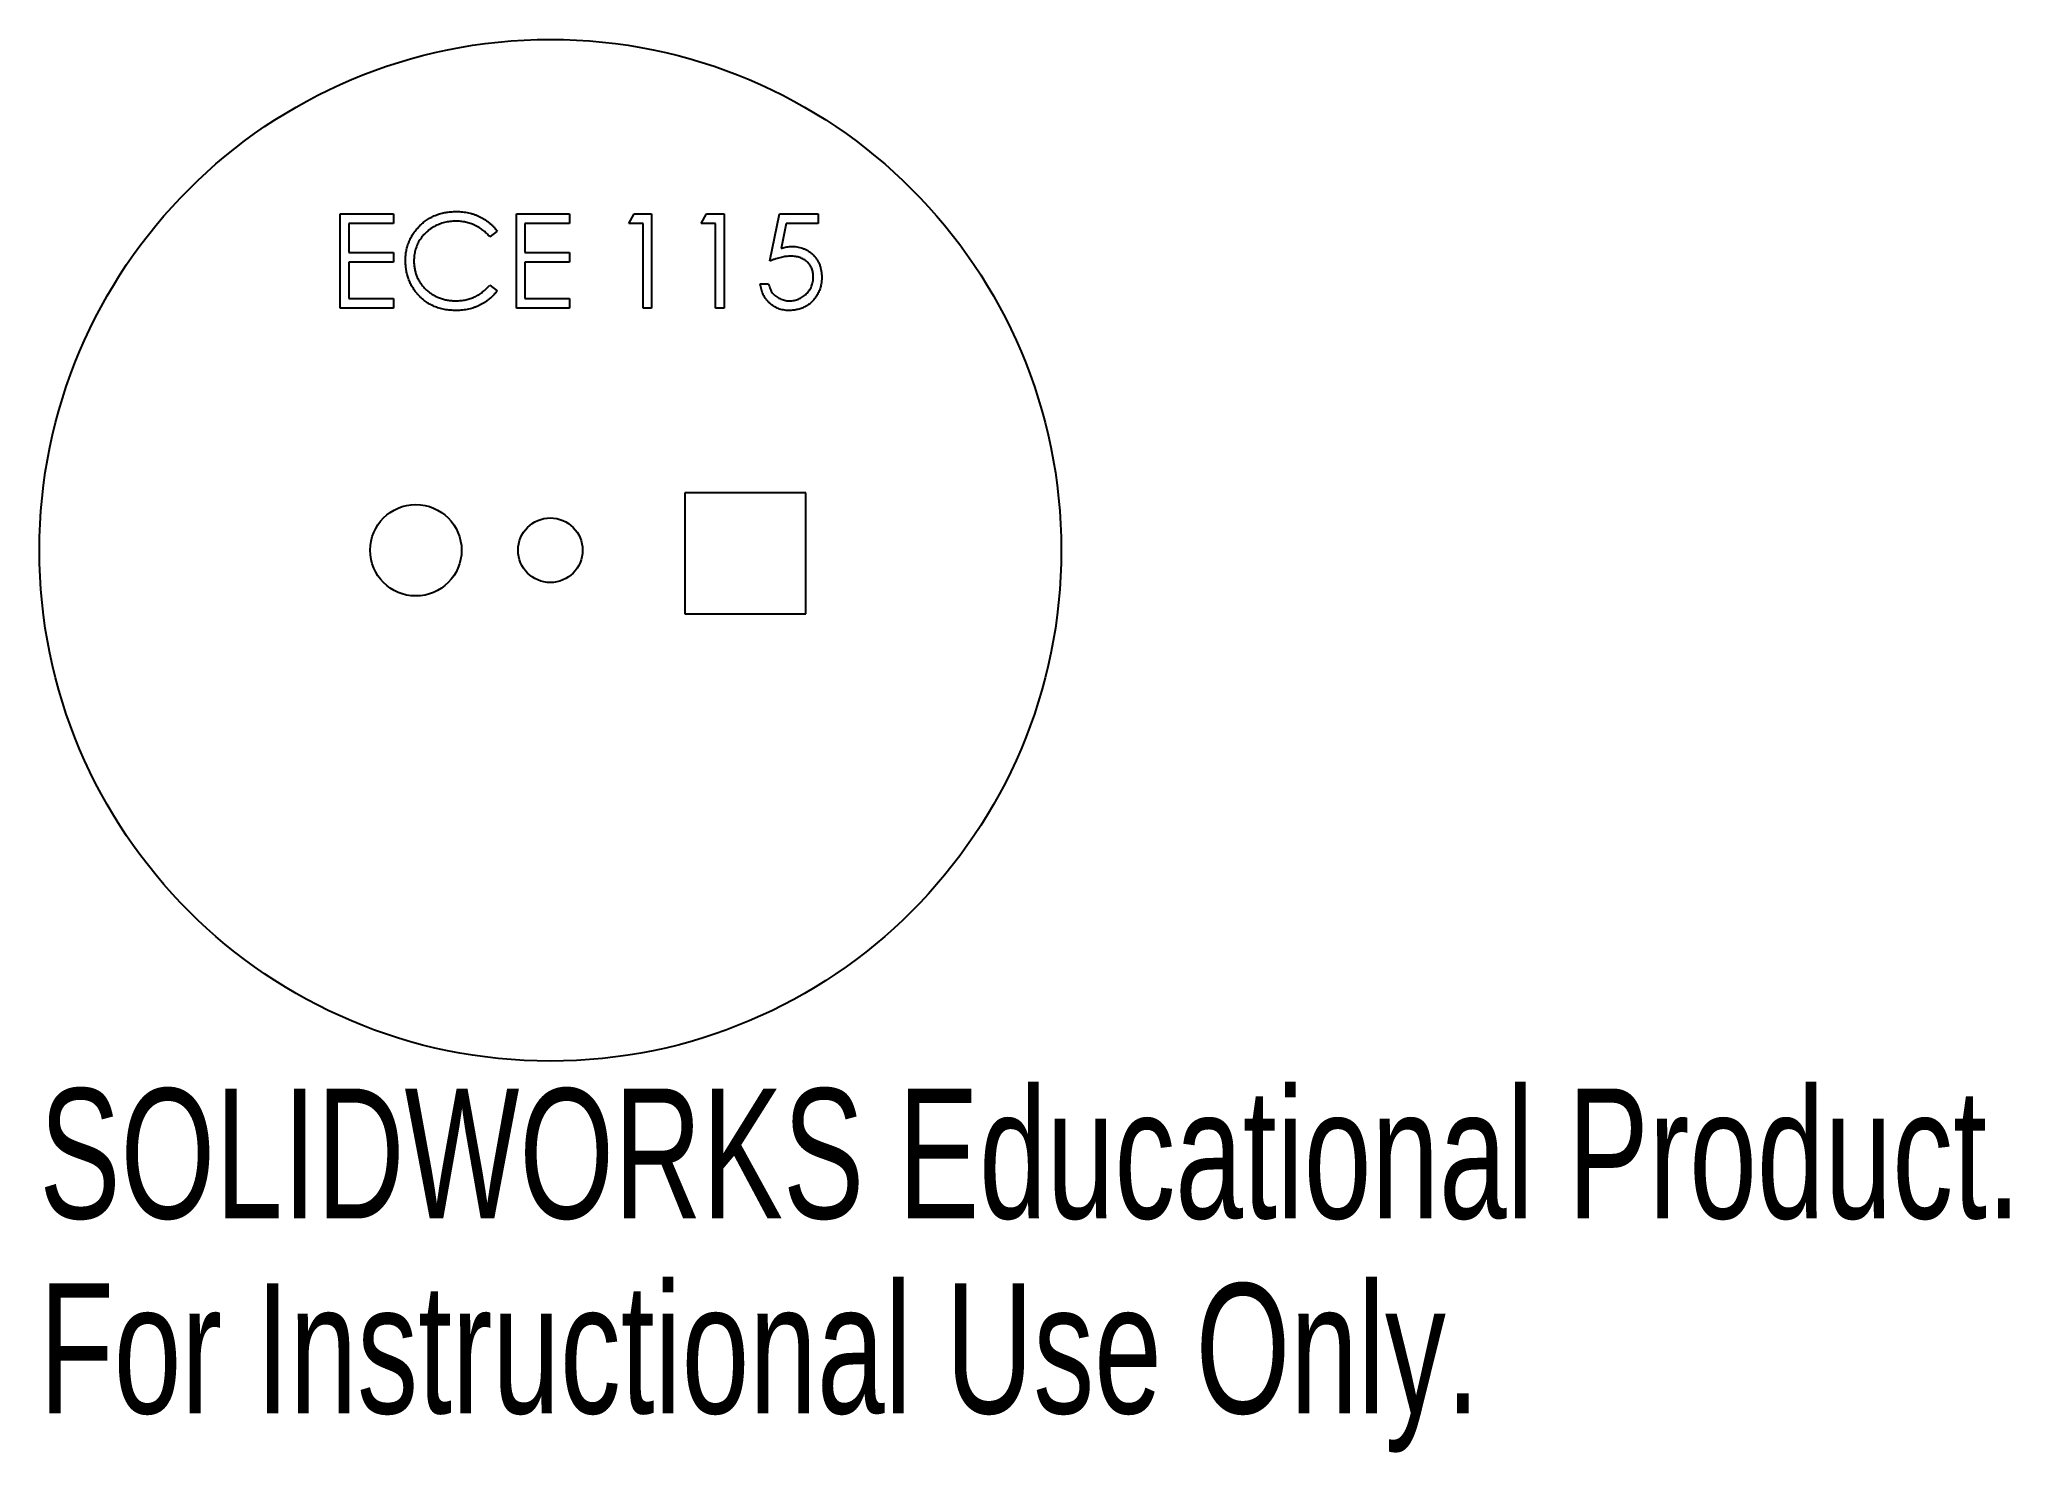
# Model space of a CAD drawing. Header units: millimetres. Extents: x -19 to 54.3, y -33.6 to 19.
import ezdxf

# ---------------------------------------------------------------- set-up
doc = ezdxf.new("R2010")
doc.units = ezdxf.units.MM
doc.styles.add('SLDTEXTSTYLE0', font='TXT', dxfattribs={"width": 0.7})

msp = doc.modelspace()

# ---------------------------------------------------------------- linework, layer by layer
at = {"color": 7, "linetype": 'Continuous', "lineweight": 25}
for p, q in [((-7.809, 9.008), (-7.809, 12.508)), ((-7.809, 12.508), (-5.835, 12.508)), ((-5.835, 12.508), (-5.835, 12.149)), ((-1.258, 9.008), (-1.258, 12.508)), ((-1.258, 12.508), (0.716, 12.508)), ((0.716, 12.508), (0.716, 12.149)), ((2.915, 12.149), (3.12, 12.508)), ((3.12, 12.508), (3.768, 12.508)), ((3.768, 12.508), (3.768, 9.008)), ((5.607, 12.149), (5.813, 12.508)), ((5.813, 12.508), (6.46, 12.508)), ((6.46, 12.508), (6.46, 9.008)), ((8.165, 10.758), (8.524, 12.508)), ((8.524, 12.508), (9.96, 12.508)), ((9.96, 12.508), (9.96, 12.149)), ((-5.835, 12.149), (-7.495, 12.149)), ((-7.495, 12.149), (-7.495, 11.072)), ((-1.976, 11.866), (-2.251, 11.656)), ((0.716, 12.149), (-0.944, 12.149)), ((-0.944, 12.149), (-0.944, 11.072)), ((3.454, 12.149), (2.915, 12.149)), ((3.454, 9.008), (3.454, 12.149)), ((6.146, 12.149), (5.607, 12.149)), ((6.146, 9.008), (6.146, 12.149)), ((8.769, 12.149), (8.581, 11.229)), ((9.96, 12.149), (8.769, 12.149)), ((-7.495, 11.072), (-5.835, 11.072)), ((-5.835, 11.072), (-5.835, 10.713)), ((-0.944, 11.072), (0.716, 11.072)), ((0.716, 11.072), (0.716, 10.713)), ((-5.835, 10.713), (-7.495, 10.713)), ((-7.495, 10.713), (-7.495, 9.367)), ((0.716, 10.713), (-0.944, 10.713)), ((-0.944, 10.713), (-0.944, 9.367)), ((-2.251, 9.861), (-1.976, 9.653)), ((7.806, 9.906), (8.12, 9.906)), ((-5.835, 9.008), (-7.809, 9.008)), ((-7.495, 9.367), (-5.835, 9.367)), ((-5.835, 9.367), (-5.835, 9.008)), ((0.716, 9.008), (-1.258, 9.008)), ((-0.944, 9.367), (0.716, 9.367)), ((0.716, 9.367), (0.716, 9.008)), ((3.768, 9.008), (3.454, 9.008)), ((6.46, 9.008), (6.146, 9.008)), ((5, 2.14), (5, -2.36)), ((9.5, 2.14), (5, 2.14)), ((9.5, -2.36), (9.5, 2.14)), ((5, -2.36), (9.5, -2.36))]:
    msp.add_line(p, q, dxfattribs=at)
for centre, radius in [((0, 0), 19), ((-5, 0), 1.7), ((0, 0), 1.2)]:
    msp.add_circle(centre, radius, dxfattribs=at)
for points, knots in [([(-5.386, 10.779), (-5.385, 10.842), (-5.382, 10.965), (-5.356, 11.147), (-5.314, 11.321), (-5.254, 11.488), (-5.179, 11.647), (-5.086, 11.798), (-4.976, 11.941), (-4.851, 12.075), (-4.713, 12.198), (-4.566, 12.305), (-4.409, 12.395), (-4.245, 12.47), (-4.071, 12.528), (-3.889, 12.568), (-3.699, 12.593), (-3.569, 12.596), (-3.503, 12.598)], [0, 0, 0, 0, 0.064558, 0.127014, 0.187955, 0.248014, 0.307748, 0.368235, 0.42947, 0.492743, 0.556258, 0.618217, 0.679655, 0.741246, 0.803415, 0.866815, 0.932328, 1, 1, 1, 1]), ([(-3.503, 12.598), (-3.463, 12.598), (-3.383, 12.597), (-3.265, 12.587), (-3.151, 12.572), (-3.039, 12.551), (-2.93, 12.524), (-2.824, 12.49), (-2.721, 12.451), (-2.621, 12.406), (-2.526, 12.356), (-2.433, 12.3), (-2.346, 12.24), (-2.263, 12.175), (-2.184, 12.105), (-2.109, 12.031), (-2.04, 11.951), (-1.997, 11.894), (-1.976, 11.866)], [0, 0, 0, 0, 0.068548, 0.135683, 0.201215, 0.265682, 0.329267, 0.392395, 0.45507, 0.517127, 0.57879, 0.63974, 0.700192, 0.759806, 0.819628, 0.879355, 0.939512, 1, 1, 1, 1]), ([(-3.523, 12.239), (-3.558, 12.239), (-3.628, 12.238), (-3.731, 12.227), (-3.833, 12.212), (-3.933, 12.19), (-4.03, 12.162), (-4.126, 12.129), (-4.22, 12.087), (-4.311, 12.042), (-4.399, 11.99), (-4.482, 11.934), (-4.56, 11.873), (-4.633, 11.809), (-4.701, 11.74), (-4.764, 11.667), (-4.821, 11.589), (-4.874, 11.508), (-4.921, 11.423), (-4.961, 11.335), (-4.996, 11.245), (-5.023, 11.152), (-5.045, 11.056), (-5.06, 10.958), (-5.071, 10.857), (-5.072, 10.789), (-5.072, 10.755)], [0, 0, 0, 0, 0.043955, 0.087502, 0.130463, 0.172752, 0.215403, 0.25765, 0.300153, 0.343121, 0.385925, 0.427686, 0.468818, 0.509492, 0.549883, 0.58998, 0.630405, 0.670869, 0.711384, 0.751627, 0.791776, 0.832459, 0.873319, 0.914543, 0.956924, 1, 1, 1, 1]), ([(-2.251, 11.656), (-2.27, 11.679), (-2.309, 11.725), (-2.372, 11.791), (-2.437, 11.852), (-2.505, 11.909), (-2.577, 11.96), (-2.651, 12.009), (-2.728, 12.052), (-2.835, 12.104), (-2.974, 12.159), (-3.15, 12.205), (-3.334, 12.234), (-3.459, 12.237), (-3.523, 12.239)], [0, 0, 0, 0, 0.0631633, 0.1254749, 0.1871212, 0.2482943, 0.3092949, 0.3698501, 0.4309734, 0.492456, 0.616148, 0.7408437, 0.8681826, 1, 1, 1, 1]), ([(8.581, 11.229), (8.618, 11.239), (8.69, 11.259), (8.796, 11.281), (8.896, 11.294), (8.961, 11.296), (8.993, 11.297)], [0, 0, 0, 0, 0.275068, 0.532901, 0.773973, 1, 1, 1, 1]), ([(8.993, 11.297), (9.032, 11.296), (9.109, 11.294), (9.221, 11.278), (9.329, 11.253), (9.431, 11.218), (9.528, 11.173), (9.618, 11.117), (9.705, 11.051), (9.785, 10.976), (9.857, 10.893), (9.921, 10.804), (9.975, 10.709), (10.019, 10.609), (10.053, 10.503), (10.077, 10.391), (10.092, 10.273), (10.094, 10.193), (10.095, 10.152)], [0, 0, 0, 0, 0.065808, 0.129394, 0.190894, 0.251281, 0.310815, 0.370371, 0.430768, 0.492881, 0.555104, 0.616067, 0.677256, 0.73826, 0.800762, 0.864778, 0.931045, 1, 1, 1, 1]), ([(-4.942, 9.531), (-4.978, 9.574), (-5.048, 9.661), (-5.138, 9.801), (-5.216, 9.947), (-5.278, 10.101), (-5.327, 10.261), (-5.36, 10.428), (-5.382, 10.601), (-5.385, 10.719), (-5.386, 10.779)], [0, 0, 0, 0, 0.124329, 0.247156, 0.36878, 0.490734, 0.613614, 0.738958, 0.867311, 1, 1, 1, 1]), ([(-5.072, 10.755), (-5.071, 10.703), (-5.068, 10.601), (-5.046, 10.453), (-5.013, 10.31), (-4.963, 10.175), (-4.901, 10.045), (-4.822, 9.923), (-4.732, 9.806), (-4.628, 9.698), (-4.513, 9.6), (-4.39, 9.513), (-4.26, 9.441), (-4.122, 9.381), (-3.977, 9.334), (-3.825, 9.302), (-3.665, 9.281), (-3.556, 9.279), (-3.501, 9.278)], [0, 0, 0, 0, 0.0643232, 0.1262901, 0.1867265, 0.2461464, 0.3055756, 0.3654294, 0.4263263, 0.4888399, 0.551725, 0.6139186, 0.6754838, 0.7373339, 0.800229, 0.8645023, 0.9310407, 1, 1, 1, 1]), ([(8.936, 10.938), (8.909, 10.937), (8.853, 10.936), (8.767, 10.927), (8.677, 10.913), (8.583, 10.893), (8.484, 10.868), (8.381, 10.837), (8.274, 10.8), (8.202, 10.773), (8.165, 10.758)], [0, 0, 0, 0, 0.102203, 0.211023, 0.3251, 0.446502, 0.573788, 0.708901, 0.850358, 1, 1, 1, 1]), ([(9.78, 10.165), (9.78, 10.193), (9.778, 10.248), (9.768, 10.329), (9.75, 10.405), (9.724, 10.477), (9.692, 10.545), (9.652, 10.609), (9.605, 10.669), (9.551, 10.724), (9.492, 10.775), (9.426, 10.818), (9.356, 10.855), (9.282, 10.886), (9.202, 10.909), (9.118, 10.926), (9.029, 10.936), (8.968, 10.937), (8.936, 10.938)], [0, 0, 0, 0, 0.065351, 0.127916, 0.18836, 0.247216, 0.30563, 0.36377, 0.422661, 0.482687, 0.5433, 0.604118, 0.664965, 0.727413, 0.791468, 0.858055, 0.927037, 1, 1, 1, 1]), ([(-3.499, 8.919), (-3.536, 8.919), (-3.611, 8.919), (-3.721, 8.928), (-3.828, 8.939), (-3.932, 8.956), (-4.033, 8.977), (-4.13, 9.004), (-4.225, 9.035), (-4.317, 9.07), (-4.406, 9.111), (-4.492, 9.157), (-4.575, 9.207), (-4.655, 9.262), (-4.732, 9.322), (-4.805, 9.387), (-4.876, 9.456), (-4.92, 9.506), (-4.942, 9.531)], [0, 0, 0, 0, 0.069663, 0.13775, 0.203917, 0.26878, 0.332414, 0.394754, 0.45618, 0.516996, 0.577396, 0.637198, 0.696999, 0.756756, 0.816554, 0.876948, 0.938132, 1, 1, 1, 1]), ([(-3.501, 9.278), (-3.44, 9.279), (-3.32, 9.283), (-3.143, 9.311), (-2.974, 9.356), (-2.813, 9.42), (-2.66, 9.503), (-2.514, 9.604), (-2.376, 9.723), (-2.293, 9.814), (-2.251, 9.861)], [0, 0, 0, 0, 0.128515, 0.252949, 0.374755, 0.49594, 0.617181, 0.740909, 0.867811, 1, 1, 1, 1]), ([(-1.976, 9.653), (-1.998, 9.624), (-2.042, 9.567), (-2.114, 9.487), (-2.189, 9.411), (-2.269, 9.341), (-2.352, 9.275), (-2.44, 9.215), (-2.532, 9.159), (-2.627, 9.109), (-2.726, 9.064), (-2.828, 9.025), (-2.933, 8.992), (-3.04, 8.965), (-3.151, 8.944), (-3.264, 8.93), (-3.381, 8.92), (-3.459, 8.919), (-3.499, 8.919)], [0, 0, 0, 0, 0.061674, 0.123053, 0.183475, 0.243727, 0.304279, 0.364863, 0.425946, 0.487391, 0.54922, 0.611144, 0.673529, 0.736961, 0.800785, 0.866013, 0.932101, 1, 1, 1, 1]), ([(8.874, 8.919), (8.839, 8.919), (8.77, 8.921), (8.67, 8.935), (8.573, 8.955), (8.481, 8.986), (8.393, 9.024), (8.309, 9.073), (8.229, 9.128), (8.154, 9.193), (8.085, 9.263), (8.023, 9.34), (7.968, 9.422), (7.92, 9.509), (7.88, 9.601), (7.848, 9.698), (7.822, 9.8), (7.812, 9.87), (7.806, 9.906)], [0, 0, 0, 0, 0.0654211, 0.1287084, 0.1902361, 0.2507244, 0.3106372, 0.3707664, 0.4316147, 0.493523, 0.5558835, 0.6173424, 0.678668, 0.7407114, 0.8029854, 0.8668026, 0.9323472, 1, 1, 1, 1]), ([(8.12, 9.906), (8.128, 9.872), (8.143, 9.808), (8.175, 9.718), (8.215, 9.638), (8.263, 9.566), (8.319, 9.504), (8.384, 9.448), (8.456, 9.398), (8.536, 9.356), (8.621, 9.32), (8.71, 9.297), (8.8, 9.28), (8.861, 9.278), (8.892, 9.278)], [0, 0, 0, 0, 0.094687, 0.181994, 0.264377, 0.34218, 0.418618, 0.496509, 0.577369, 0.661511, 0.746733, 0.831258, 0.915206, 1, 1, 1, 1]), ([(10.095, 10.152), (10.094, 10.123), (10.093, 10.067), (10.086, 9.982), (10.073, 9.9), (10.056, 9.82), (10.033, 9.741), (10.006, 9.664), (9.972, 9.589), (9.936, 9.516), (9.894, 9.446), (9.849, 9.38), (9.8, 9.318), (9.748, 9.26), (9.692, 9.207), (9.632, 9.158), (9.57, 9.112), (9.503, 9.072), (9.434, 9.035), (9.361, 9.005), (9.287, 8.978), (9.209, 8.956), (9.129, 8.939), (9.046, 8.928), (8.961, 8.919), (8.903, 8.919), (8.874, 8.919)], [0, 0, 0, 0, 0.0440145, 0.0874341, 0.1301184, 0.1725537, 0.2145548, 0.2562981, 0.2984382, 0.340849, 0.3827152, 0.423924, 0.4642462, 0.5040737, 0.5438619, 0.5835667, 0.6230943, 0.6632291, 0.7035513, 0.7439379, 0.7845413, 0.8257501, 0.8677574, 0.9107452, 0.9549144, 1, 1, 1, 1]), ([(8.892, 9.278), (8.922, 9.278), (8.981, 9.28), (9.068, 9.292), (9.152, 9.312), (9.232, 9.34), (9.309, 9.375), (9.382, 9.42), (9.453, 9.471), (9.52, 9.53), (9.581, 9.595), (9.634, 9.665), (9.679, 9.739), (9.717, 9.816), (9.745, 9.898), (9.766, 9.983), (9.778, 10.073), (9.78, 10.134), (9.78, 10.165)], [0, 0, 0, 0, 0.064207, 0.126425, 0.18768, 0.248216, 0.308305, 0.369661, 0.431699, 0.495947, 0.559758, 0.622295, 0.683911, 0.745092, 0.80674, 0.869087, 0.93329, 1, 1, 1, 1])]:
    msp.add_open_spline(points, degree=3, knots=knots, dxfattribs=at)

# ---------------------------------------------------------------- texts
at = {"color": 7, "linetype": 'Continuous', "char_height": 4.83362, "attachment_point": 1, "style": 'SLDTEXTSTYLE0'}
for s, insert in [('SOLIDWORKS Educational Product.', (-19, -20.02)), ('For Instructional Use Only.', (-19, -27.27))]:
    msp.add_mtext(s, dxfattribs=dict(at, insert=insert))

doc.saveas('drawing.dxf')
